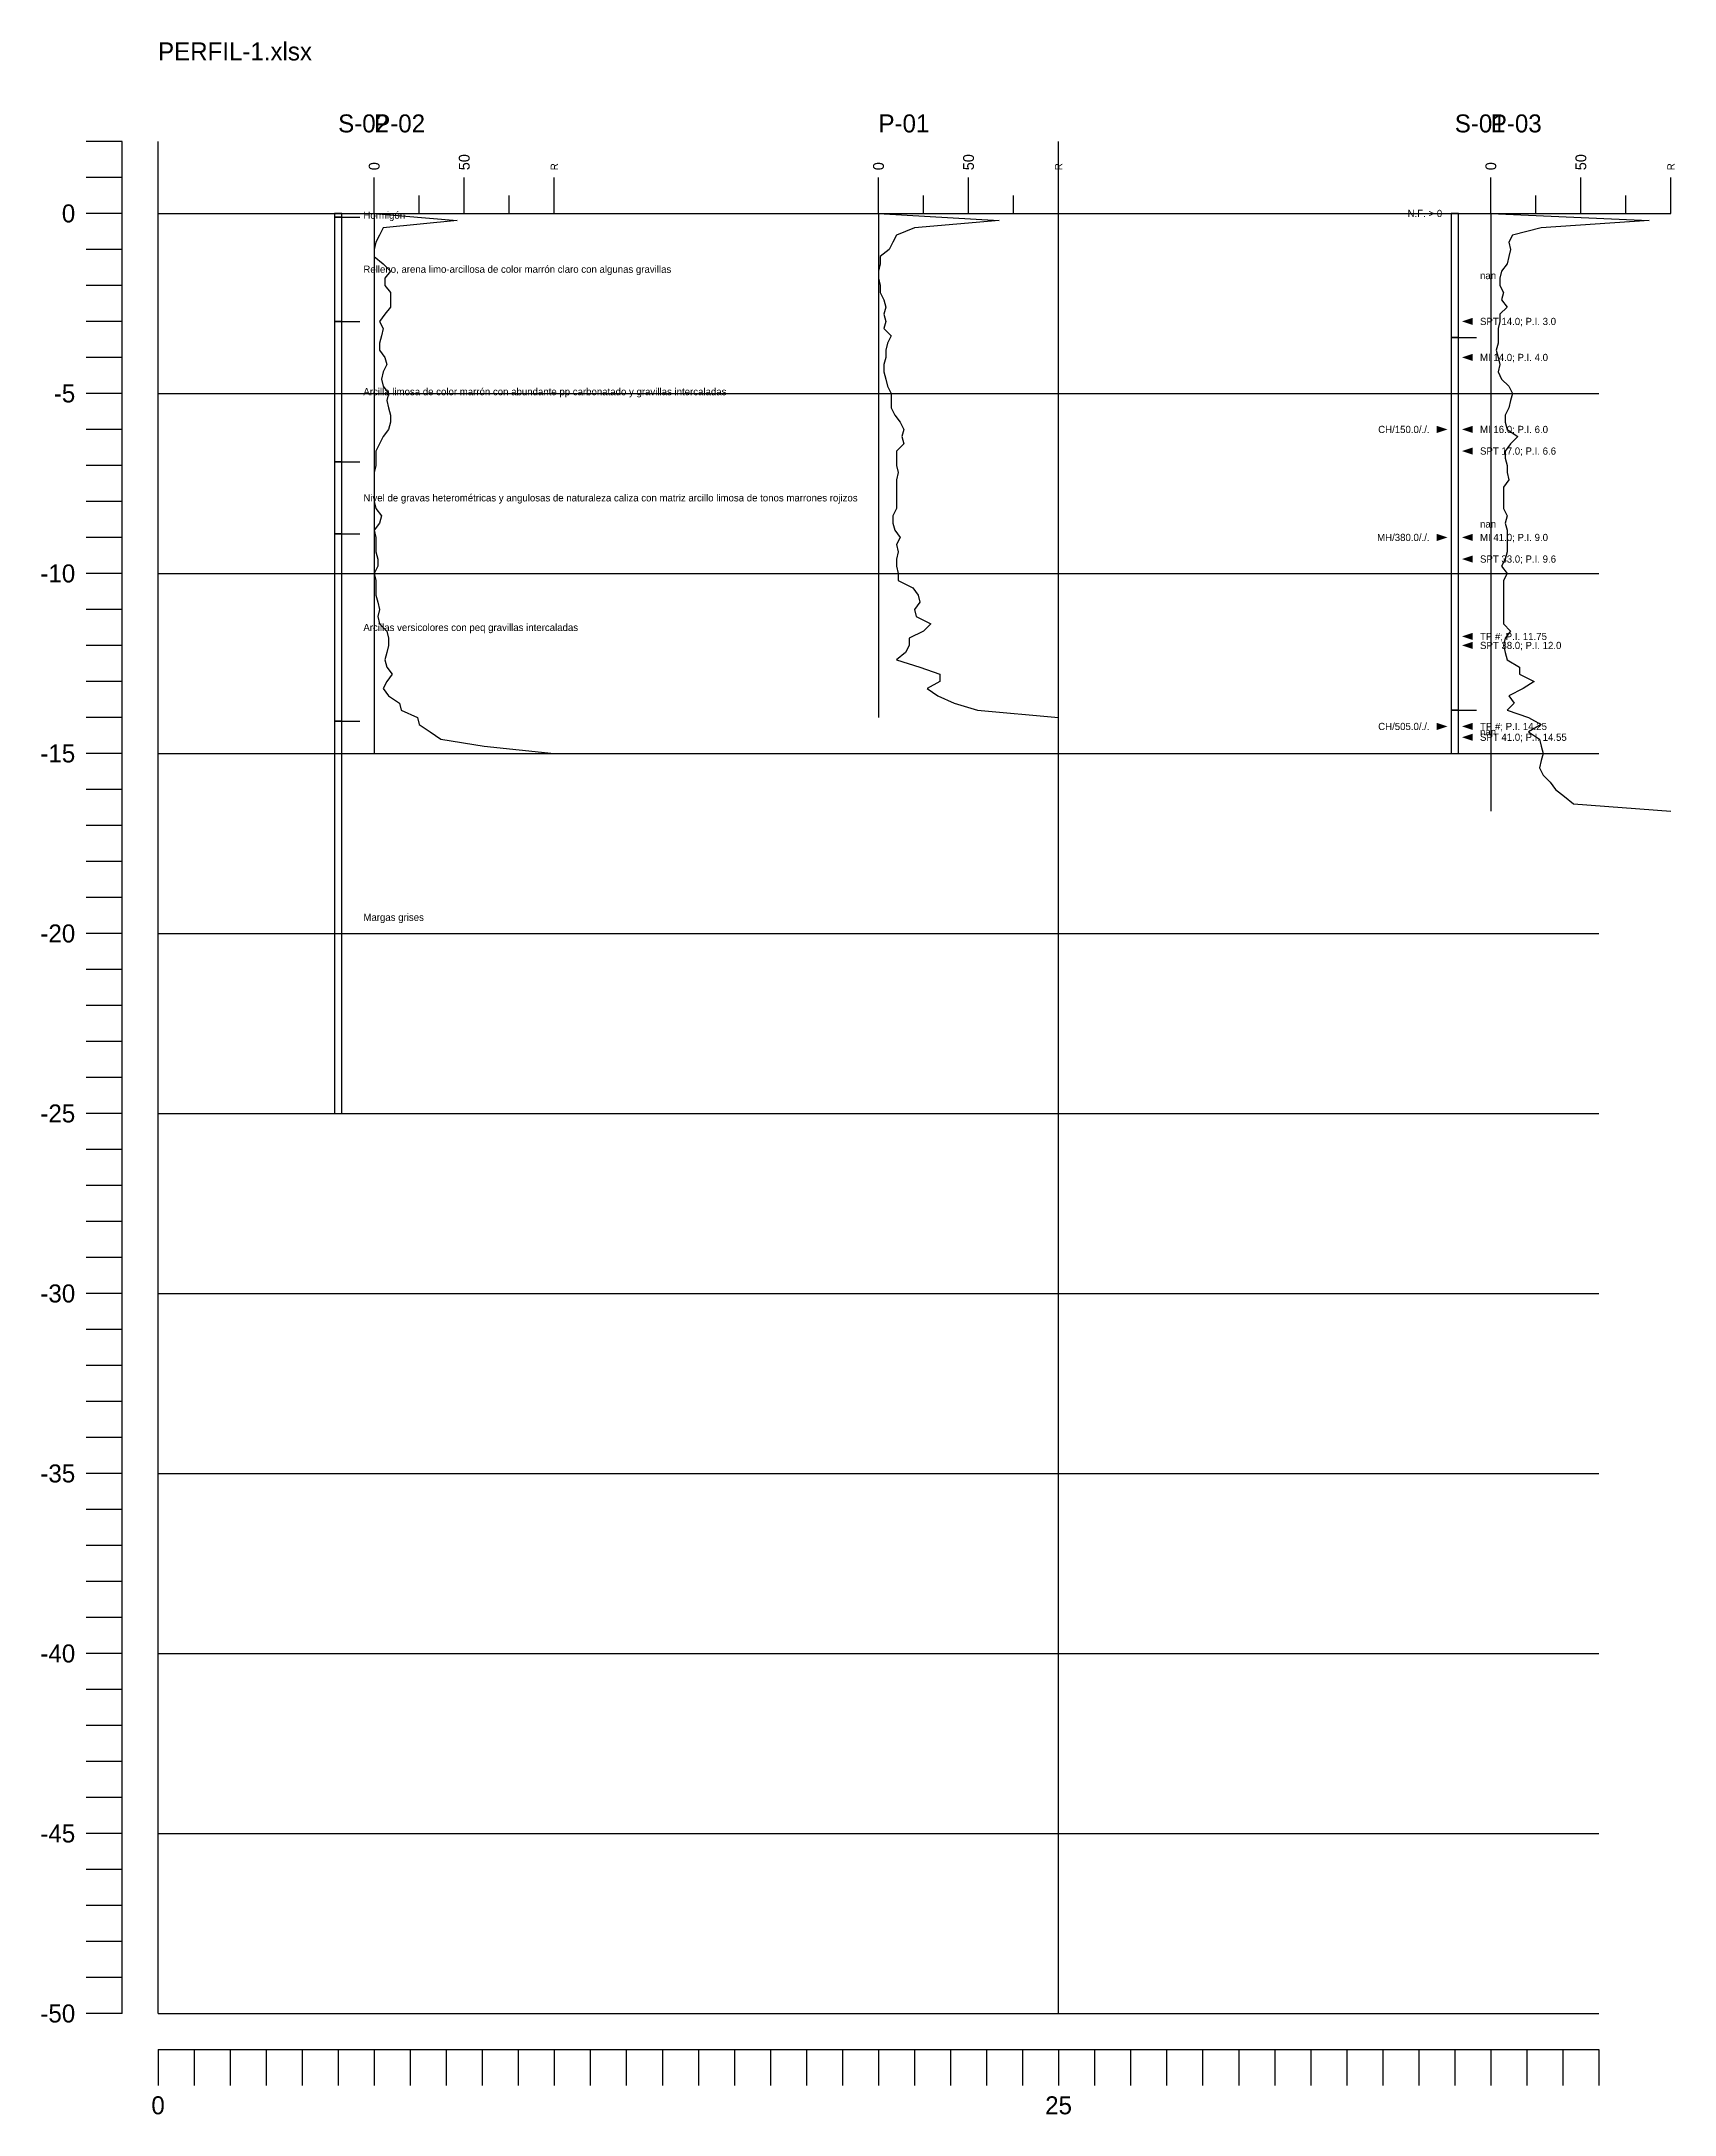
# Model space of a CAD drawing. Header units: metres. Extents: x -3 to 105, y -26 to 453.
# Drawn here: x -3.2 to 42.1, y 97.2 to 154.8 of the extents above; entities that cross this region are included whole.
import ezdxf
from ezdxf.enums import TextEntityAlignment as Align

# ---------------------------------------------------------------- set-up
doc = ezdxf.new("R2010")
doc.units = ezdxf.units.M

# ---------------------------------------------------------------- blocks, each defined once
blk = doc.blocks.new('S-02')
at = {"layer": '_CEM_lbl_estratos', "color": 7}
for p, q in [((0.1, 0), (0.6, 0)), ((0.1, -0.1), (0.6, -0.1)), ((0.1, -3), (0.6, -3)), ((0.1, -6.9), (0.6, -6.9)), ((0.1, -8.9), (0.6, -8.9)), ((0.1, -14.1), (0.6, -14.1))]:
    blk.add_line(p, q, dxfattribs=at)
at = {"layer": '_CEM_sondeos', "color": 5}
for p, q in [((0, 0), (-0.1, 0)), ((-0.1, 0), (-0.1, -0.1)), ((0.1, 0), (0, 0)), ((0.1, -0.1), (0.1, 0)), ((-0.1, -0.1), (0.1, -0.1)), ((0, -0.1), (-0.1, -0.1)), ((-0.1, -0.1), (-0.1, -3)), ((0.1, -0.1), (0, -0.1)), ((0.1, -3), (0.1, -0.1)), ((-0.1, -3), (0.1, -3)), ((0, -3), (-0.1, -3)), ((-0.1, -3), (-0.1, -6.9)), ((0.1, -3), (0, -3)), ((0.1, -6.9), (0.1, -3)), ((-0.1, -6.9), (0.1, -6.9)), ((0, -6.9), (-0.1, -6.9)), ((-0.1, -6.9), (-0.1, -8.9)), ((0.1, -6.9), (0, -6.9)), ((0.1, -8.9), (0.1, -6.9)), ((-0.1, -8.9), (0.1, -8.9)), ((0, -8.9), (-0.1, -8.9)), ((-0.1, -8.9), (-0.1, -14.1)), ((0.1, -8.9), (0, -8.9)), ((0.1, -14.1), (0.1, -8.9)), ((-0.1, -14.1), (0.1, -14.1)), ((0, -14.1), (-0.1, -14.1)), ((-0.1, -14.1), (-0.1, -25)), ((0.1, -14.1), (0, -14.1)), ((0.1, -25), (0.1, -14.1)), ((-0.1, -25), (0.1, -25))]:
    blk.add_line(p, q, dxfattribs=at)
at = {"layer": '_CEM_lbl_estratos', "color": 7}
for s, p in [('Hormigón', (0.7, -0.05)), ('Relleno, arena limo-arcillosa de color marrón claro con algunas gravillas', (0.7, -1.55)), ('Arcilla limosa de color marrón con abundante pp carbonatado y gravillas intercaladas', (0.7, -4.95)), ('Nivel de gravas heterométricas y angulosas de naturaleza caliza con matriz arcillo limosa de tonos marrones rojizos', (0.7, -7.9)), ('Arcillas versicolores con peq gravillas intercaladas', (0.7, -11.5)), ('Margas grises', (0.7, -19.55))]:
    blk.add_text(s, height=0.2, dxfattribs=at).set_placement(p, align=Align.MIDDLE_LEFT)
at = {"layer": '_CEM_titulo', "color": 1}
blk.add_text('S-02', height=0.5, dxfattribs=at).set_placement((0, 2.5), align=Align.MIDDLE_LEFT)
blk = doc.blocks.new('P-02')
at = {"layer": '_CEM_penetro', "color": 5}
for p, q in [((0, 0), (0, 1)), ((2.5, 0), (2.5, 1)), ((5, 0), (5, 1)), ((0, 0), (5, 0)), ((0, 0), (0, -15)), ((1.25, 0), (1.25, 0.5)), ((3.75, 0), (3.75, 0.5))]:
    blk.add_line(p, q, dxfattribs=at)
at = {"layer": '_CEM_penetro', "color": 7}
blk.add_lwpolyline([(0, 0), (2.3, -0.2), (0.25, -0.4), (0.15, -0.6), (0.05, -0.8), (0, -1), (0, -1.2), (0.25, -1.4), (0.45, -1.6), (0.3, -1.8), (0.3, -2), (0.45, -2.2), (0.45, -2.4), (0.45, -2.6), (0.3, -2.8), (0.15, -3), (0.25, -3.2), (0.2, -3.4), (0.15, -3.6), (0.15, -3.8), (0.3, -4), (0.35, -4.2), (0.25, -4.4), (0.2, -4.6), (0.25, -4.8), (0.4, -5), (0.35, -5.2), (0.4, -5.4), (0.45, -5.6), (0.45, -5.8), (0.4, -6), (0.25, -6.2), (0.15, -6.4), (0.05, -6.6), (0.05, -6.8), (0.05, -7), (0, -7.2), (0, -7.4), (0, -7.6), (0, -7.8), (0, -8), (0.05, -8.2), (0.2, -8.4), (0.15, -8.6), (0, -8.8), (0.05, -9), (0.05, -9.2), (0.05, -9.4), (0.1, -9.6), (0.1, -9.8), (0, -10), (0.05, -10.2), (0.05, -10.4), (0.05, -10.6), (0.1, -10.8), (0.15, -11), (0.1, -11.2), (0.15, -11.4), (0.35, -11.6), (0.4, -11.8), (0.4, -12), (0.35, -12.2), (0.3, -12.4), (0.35, -12.6), (0.5, -12.8), (0.35, -13), (0.25, -13.2), (0.4, -13.4), (0.7, -13.6), (0.75, -13.8), (1.2, -14), (1.25, -14.2), (1.55, -14.4), (1.85, -14.6), (3.05, -14.8), (5, -15)], dxfattribs=at)
for s, height, p in [('0', 0.3, (0, 1.2)), ('50', 0.3, (2.5, 1.2)), ('R', 0.2, (5, 1.2))]:
    blk.add_text(s, height=height, rotation=90, dxfattribs=at).set_placement(p, align=Align.MIDDLE_LEFT)
at = {"layer": '_CEM_titulo', "color": 1}
blk.add_text('P-02', height=0.5, dxfattribs=at).set_placement((0, 2.5), align=Align.MIDDLE_LEFT)
blk = doc.blocks.new('P-01')
at = {"layer": '_CEM_penetro', "color": 5}
for p, q in [((0, 0), (0, 1)), ((2.5, 0), (2.5, 1)), ((5, 0), (5, 1)), ((0, 0), (5, 0)), ((0, 0), (0, -14)), ((1.25, 0), (1.25, 0.5)), ((3.75, 0), (3.75, 0.5))]:
    blk.add_line(p, q, dxfattribs=at)
at = {"layer": '_CEM_penetro', "color": 7}
blk.add_lwpolyline([(0, 0), (3.35, -0.2), (1, -0.4), (0.5, -0.6), (0.4, -0.8), (0.3, -1), (0.05, -1.2), (0.05, -1.4), (0, -1.6), (0, -1.8), (0.05, -2), (0.05, -2.2), (0.15, -2.4), (0.2, -2.6), (0.15, -2.8), (0.2, -3), (0.15, -3.2), (0.35, -3.4), (0.25, -3.6), (0.2, -3.8), (0.2, -4), (0.15, -4.2), (0.15, -4.4), (0.2, -4.6), (0.25, -4.8), (0.35, -5), (0.35, -5.2), (0.35, -5.4), (0.45, -5.6), (0.6, -5.8), (0.7, -6), (0.65, -6.2), (0.7, -6.4), (0.5, -6.6), (0.5, -6.8), (0.5, -7), (0.55, -7.2), (0.5, -7.4), (0.5, -7.6), (0.5, -7.8), (0.5, -8), (0.5, -8.2), (0.4, -8.4), (0.4, -8.6), (0.45, -8.8), (0.6, -9), (0.5, -9.2), (0.55, -9.4), (0.5, -9.6), (0.5, -9.8), (0.55, -10), (0.55, -10.2), (0.95, -10.4), (1.1, -10.6), (1.15, -10.8), (1, -11), (1.05, -11.2), (1.45, -11.4), (1.25, -11.6), (0.85, -11.8), (0.85, -12), (0.75, -12.2), (0.5, -12.4), (1.15, -12.6), (1.7, -12.8), (1.7, -13), (1.35, -13.2), (1.65, -13.4), (2.1, -13.6), (2.75, -13.8), (5, -14)], dxfattribs=at)
for s, height, p in [('0', 0.3, (0, 1.2)), ('50', 0.3, (2.5, 1.2)), ('R', 0.2, (5, 1.2))]:
    blk.add_text(s, height=height, rotation=90, dxfattribs=at).set_placement(p, align=Align.MIDDLE_LEFT)
at = {"layer": '_CEM_titulo', "color": 1}
blk.add_text('P-01', height=0.5, dxfattribs=at).set_placement((0, 2.5), align=Align.MIDDLE_LEFT)
blk = doc.blocks.new('S-01-UG')
at = {"layer": '_CEM_lbl_capa_freatica', "color": 5}
blk.add_lwpolyline([(-0.25, 0, 0.025, 0.025, 0), (0.25, 0, 0.025, 0.025, 0)], format="xyseb", dxfattribs=at)
blk.add_lwpolyline([(-0.25, 0, 0.025, 0.025, 0), (0.25, 0, 0.025, 0.025, 0)], format="xyseb", dxfattribs=at)
blk.add_lwpolyline([(-0.25, 0, 0.025, 0.025, 0), (0.25, 0, 0.025, 0.025, 0)], format="xyseb", dxfattribs=at)
blk.add_lwpolyline([(-0.25, 0, 0.025, 0.025, 0), (0.25, 0, 0.025, 0.025, 0)], format="xyseb", dxfattribs=at)
blk.add_lwpolyline([(-0.25, 0, 0.025, 0.025, 0), (0.25, 0, 0.025, 0.025, 0)], format="xyseb", dxfattribs=at)
blk.add_lwpolyline([(-0.25, 0, 0.025, 0.025, 0), (0.25, 0, 0.025, 0.025, 0)], format="xyseb", dxfattribs=at)
blk.add_lwpolyline([(-0.25, 0, 0.025, 0.025, 0), (0.25, 0, 0.025, 0.025, 0)], format="xyseb", dxfattribs=at)
blk.add_lwpolyline([(-0.25, 0, 0.025, 0.025, 0), (0.25, 0, 0.025, 0.025, 0)], format="xyseb", dxfattribs=at)
blk.add_lwpolyline([(-0.25, 0, 0.025, 0.025, 0), (0.25, 0, 0.025, 0.025, 0)], format="xyseb", dxfattribs=at)
blk.add_lwpolyline([(-0.25, 0, 0.025, 0.025, 0), (0.25, 0, 0.025, 0.025, 0)], format="xyseb", dxfattribs=at)
at = {"layer": '_CEM_lbl_ensayos', "color": 7}
for points in [[(0.2, -3, 0, 0.2, 0), (0.5, -3, 0, 0.2, 0)], [(0.2, -4, 0, 0.2, 0), (0.5, -4, 0, 0.2, 0)], [(-0.2, -6, 0, 0.2, 0), (-0.5, -6, 0, 0.2, 0)], [(0.2, -6, 0, 0.2, 0), (0.5, -6, 0, 0.2, 0)], [(0.2, -6.6, 0, 0.2, 0), (0.5, -6.6, 0, 0.2, 0)], [(-0.2, -9, 0, 0.2, 0), (-0.5, -9, 0, 0.2, 0)], [(0.2, -9, 0, 0.2, 0), (0.5, -9, 0, 0.2, 0)], [(0.2, -9.6, 0, 0.2, 0), (0.5, -9.6, 0, 0.2, 0)], [(0.2, -11.75, 0, 0.2, 0), (0.5, -11.75, 0, 0.2, 0)], [(0.2, -12, 0, 0.2, 0), (0.5, -12, 0, 0.2, 0)], [(-0.2, -14.25, 0, 0.2, 0), (-0.5, -14.25, 0, 0.2, 0)], [(0.2, -14.25, 0, 0.2, 0), (0.5, -14.25, 0, 0.2, 0)], [(0.2, -14.55, 0, 0.2, 0), (0.5, -14.55, 0, 0.2, 0)]]:
    blk.add_lwpolyline(points, format="xyseb", dxfattribs=at)
at = {"layer": '_CEM_lbl_estratos', "color": 7}
for p, q in [((0.1, 0), (0.6, 0)), ((0.1, -3.45), (0.6, -3.45)), ((0.1, -13.8), (0.6, -13.8))]:
    blk.add_line(p, q, dxfattribs=at)
at = {"layer": '_CEM_sondeos', "color": 5}
for p, q in [((0, 0), (-0.1, 0)), ((-0.1, 0), (-0.1, -3.45)), ((0.1, 0), (0, 0)), ((0.1, -3.45), (0.1, 0)), ((-0.1, -3.45), (0.1, -3.45)), ((0, -3.45), (-0.1, -3.45)), ((-0.1, -3.45), (-0.1, -13.8)), ((0.1, -3.45), (0, -3.45)), ((0.1, -13.8), (0.1, -3.45)), ((-0.1, -13.8), (0.1, -13.8)), ((0, -13.8), (-0.1, -13.8)), ((-0.1, -13.8), (-0.1, -15)), ((0.1, -13.8), (0, -13.8)), ((0.1, -15), (0.1, -13.8)), ((-0.1, -15), (0.1, -15))]:
    blk.add_line(p, q, dxfattribs=at)
at = {"layer": '_CEM_lbl_capa_freatica', "color": 5}
blk.add_text('N.F. > 0', height=0.2, dxfattribs=at).set_placement((-0.35, 0), align=Align.MIDDLE_RIGHT)
blk.add_text('N.F. > 0', height=0.2, dxfattribs=at).set_placement((-0.35, 0), align=Align.MIDDLE_RIGHT)
blk.add_text('N.F. > 0', height=0.2, dxfattribs=at).set_placement((-0.35, 0), align=Align.MIDDLE_RIGHT)
blk.add_text('N.F. > 0', height=0.2, dxfattribs=at).set_placement((-0.35, 0), align=Align.MIDDLE_RIGHT)
blk.add_text('N.F. > 0', height=0.2, dxfattribs=at).set_placement((-0.35, 0), align=Align.MIDDLE_RIGHT)
blk.add_text('N.F. > 0', height=0.2, dxfattribs=at).set_placement((-0.35, 0), align=Align.MIDDLE_RIGHT)
blk.add_text('N.F. > 0', height=0.2, dxfattribs=at).set_placement((-0.35, 0), align=Align.MIDDLE_RIGHT)
blk.add_text('N.F. > 0', height=0.2, dxfattribs=at).set_placement((-0.35, 0), align=Align.MIDDLE_RIGHT)
blk.add_text('N.F. > 0', height=0.2, dxfattribs=at).set_placement((-0.35, 0), align=Align.MIDDLE_RIGHT)
blk.add_text('N.F. > 0', height=0.2, dxfattribs=at).set_placement((-0.35, 0), align=Align.MIDDLE_RIGHT)
at = {"layer": '_CEM_lbl_ensayos', "color": 7}
for s, p in [('SPT 14.0; P.I. 3.0', (0.7, -3)), ('MI 14.0; P.I. 4.0', (0.7, -4)), ('MI 16.0; P.I. 6.0', (0.7, -6)), ('SPT 17.0; P.I. 6.6', (0.7, -6.6)), ('MI 41.0; P.I. 9.0', (0.7, -9)), ('SPT 33.0; P.I. 9.6', (0.7, -9.6)), ('TP #; P.I. 11.75', (0.7, -11.75)), ('SPT 38.0; P.I. 12.0', (0.7, -12)), ('TP #; P.I. 14.25', (0.7, -14.25)), ('SPT 41.0; P.I. 14.55', (0.7, -14.55))]:
    blk.add_text(s, height=0.2, dxfattribs=at).set_placement(p, align=Align.MIDDLE_LEFT)
for s, p in [('CH/150.0/./.', (-0.7, -6)), ('MH/380.0/./.', (-0.7, -9)), ('CH/505.0/./.', (-0.7, -14.25))]:
    blk.add_text(s, height=0.2, dxfattribs=at).set_placement(p, align=Align.MIDDLE_RIGHT)
at = {"layer": '_CEM_lbl_estratos', "color": 7}
for p in [(0.7, -1.725), (0.7, -8.625), (0.7, -14.4)]:
    blk.add_text('nan', height=0.2, dxfattribs=at).set_placement(p, align=Align.MIDDLE_LEFT)
at = {"layer": '_CEM_titulo', "color": 1}
blk.add_text('S-01', height=0.5, dxfattribs=at).set_placement((0, 2.5), align=Align.MIDDLE_LEFT)
blk = doc.blocks.new('P-03')
at = {"layer": '_CEM_penetro', "color": 5}
for p, q in [((0, 0), (0, 1)), ((2.5, 0), (2.5, 1)), ((5, 0), (5, 1)), ((0, 0), (5, 0)), ((0, 0), (0, -16.6)), ((1.25, 0), (1.25, 0.5)), ((3.75, 0), (3.75, 0.5))]:
    blk.add_line(p, q, dxfattribs=at)
at = {"layer": '_CEM_penetro', "color": 7}
blk.add_lwpolyline([(0, 0), (4.4, -0.2), (1.4, -0.4), (0.6, -0.6), (0.5, -0.8), (0.55, -1), (0.5, -1.2), (0.45, -1.4), (0.3, -1.6), (0.25, -1.8), (0.25, -2), (0.35, -2.2), (0.3, -2.4), (0.45, -2.6), (0.25, -2.8), (0.25, -3), (0.2, -3.2), (0.2, -3.4), (0.2, -3.6), (0.15, -3.8), (0.2, -4), (0.25, -4.2), (0.2, -4.4), (0.3, -4.6), (0.5, -4.8), (0.6, -5), (0.55, -5.2), (0.5, -5.4), (0.4, -5.6), (0.4, -5.8), (0.45, -6), (0.75, -6.2), (0.55, -6.4), (0.4, -6.6), (0.4, -6.8), (0.45, -7), (0.45, -7.2), (0.5, -7.4), (0.35, -7.6), (0.35, -7.8), (0.35, -8), (0.35, -8.2), (0.45, -8.4), (0.4, -8.6), (0.45, -8.8), (0.45, -9), (0.45, -9.2), (0.45, -9.4), (0.4, -9.6), (0.3, -9.8), (0.45, -10), (0.35, -10.2), (0.35, -10.4), (0.35, -10.6), (0.35, -10.8), (0.35, -11), (0.35, -11.2), (0.35, -11.4), (0.55, -11.6), (0.4, -11.8), (0.35, -12), (0.4, -12.2), (0.45, -12.4), (0.8, -12.6), (0.8, -12.8), (1.2, -13), (0.9, -13.2), (0.5, -13.4), (0.65, -13.6), (0.45, -13.8), (1.05, -14), (1.4, -14.2), (1.05, -14.4), (1.35, -14.6), (1.4, -14.8), (1.45, -15), (1.4, -15.2), (1.35, -15.4), (1.45, -15.6), (1.65, -15.8), (1.8, -16), (2.05, -16.2), (2.3, -16.4), (5, -16.6)], dxfattribs=at)
for s, height, p in [('0', 0.3, (0, 1.2)), ('50', 0.3, (2.5, 1.2)), ('R', 0.2, (5, 1.2))]:
    blk.add_text(s, height=height, rotation=90, dxfattribs=at).set_placement(p, align=Align.MIDDLE_LEFT)
at = {"layer": '_CEM_titulo', "color": 1}
blk.add_text('P-03', height=0.5, dxfattribs=at).set_placement((0, 2.5), align=Align.MIDDLE_LEFT)

msp = doc.modelspace()

# ---------------------------------------------------------------- linework, layer by layer
at = {"layer": '_CEM_Aux_Grid', "color": 8}
for p, q in [((0, 100), (0, 152)), ((25, 100), (25, 152)), ((0, 150), (40, 150)), ((0, 145), (40, 145)), ((0, 140), (40, 140)), ((0, 135), (40, 135)), ((0, 130), (40, 130)), ((0, 125), (40, 125)), ((0, 120), (40, 120)), ((0, 115), (40, 115)), ((0, 110), (40, 110)), ((0, 105), (40, 105)), ((0, 100), (40, 100))]:
    msp.add_line(p, q, dxfattribs=at)
at = {"layer": '_CEM_Grid', "color": 7}
for p, q in [((-1, 152), (-2, 152)), ((-1, 100), (-1, 152)), ((-1, 151), (-2, 151)), ((-1, 150), (-2, 150)), ((-1, 149), (-2, 149)), ((-1, 148), (-2, 148)), ((-1, 147), (-2, 147)), ((-1, 146), (-2, 146)), ((-1, 145), (-2, 145)), ((-1, 144), (-2, 144)), ((-1, 143), (-2, 143)), ((-1, 142), (-2, 142)), ((-1, 141), (-2, 141)), ((-1, 140), (-2, 140)), ((-1, 139), (-2, 139)), ((-1, 138), (-2, 138)), ((-1, 137), (-2, 137)), ((-1, 136), (-2, 136)), ((-1, 135), (-2, 135)), ((-1, 134), (-2, 134)), ((-1, 133), (-2, 133)), ((-1, 132), (-2, 132)), ((-1, 131), (-2, 131)), ((-1, 130), (-2, 130)), ((-1, 129), (-2, 129)), ((-1, 128), (-2, 128)), ((-1, 127), (-2, 127)), ((-1, 126), (-2, 126)), ((-1, 125), (-2, 125)), ((-1, 124), (-2, 124)), ((-1, 123), (-2, 123)), ((-1, 122), (-2, 122)), ((-1, 121), (-2, 121)), ((-1, 120), (-2, 120)), ((-1, 119), (-2, 119)), ((-1, 118), (-2, 118)), ((-1, 117), (-2, 117)), ((-1, 116), (-2, 116)), ((-1, 115), (-2, 115)), ((-1, 114), (-2, 114)), ((-1, 113), (-2, 113)), ((-1, 112), (-2, 112)), ((-1, 111), (-2, 111)), ((-1, 110), (-2, 110)), ((-1, 109), (-2, 109)), ((-1, 108), (-2, 108)), ((-1, 107), (-2, 107)), ((-1, 106), (-2, 106)), ((-1, 105), (-2, 105)), ((-1, 104), (-2, 104)), ((-1, 103), (-2, 103)), ((-1, 102), (-2, 102)), ((-1, 101), (-2, 101)), ((-1, 100), (-2, 100)), ((0, 99), (40, 99)), ((0, 99), (0, 98)), ((1, 99), (1, 98)), ((2, 99), (2, 98)), ((3, 99), (3, 98)), ((4, 99), (4, 98)), ((5, 99), (5, 98)), ((6, 99), (6, 98)), ((7, 99), (7, 98)), ((8, 99), (8, 98)), ((9, 99), (9, 98)), ((10, 99), (10, 98)), ((11, 99), (11, 98)), ((12, 99), (12, 98)), ((13, 99), (13, 98)), ((14, 99), (14, 98)), ((15, 99), (15, 98)), ((16, 99), (16, 98)), ((17, 99), (17, 98)), ((18, 99), (18, 98)), ((19, 99), (19, 98)), ((20, 99), (20, 98)), ((21, 99), (21, 98)), ((22, 99), (22, 98)), ((23, 99), (23, 98)), ((24, 99), (24, 98)), ((25, 99), (25, 98)), ((26, 99), (26, 98)), ((27, 99), (27, 98)), ((28, 99), (28, 98)), ((29, 99), (29, 98)), ((30, 99), (30, 98)), ((31, 99), (31, 98)), ((32, 99), (32, 98)), ((33, 99), (33, 98)), ((34, 99), (34, 98)), ((35, 99), (35, 98)), ((36, 99), (36, 98)), ((37, 99), (37, 98)), ((38, 99), (38, 98)), ((39, 99), (39, 98)), ((40, 99), (40, 98))]:
    msp.add_line(p, q, dxfattribs=at)
at = {"layer": '_CEM_Terrain', "color": 3}
msp.add_lwpolyline([(0, 150), (5, 150), (6, 150), (20, 150), (36, 150), (37, 150), (40, 150)], dxfattribs=at)

# ---------------------------------------------------------------- block references
at = {"layer": '_CEM_Sondeos'}
for name, p in [('S-02', (5, 150)), ('P-02', (6, 150)), ('P-01', (20, 150)), ('S-01-UG', (36, 150)), ('P-03', (37, 150))]:
    msp.add_blockref(name, p, dxfattribs=at)

# ---------------------------------------------------------------- texts
at = {"color": 7}
msp.add_text('PERFIL-1.xlsx', height=0.5, dxfattribs=at).set_placement((0, 154.5), align=Align.MIDDLE_LEFT)
for s, p in [('0', (-2.3, 150)), ('-5', (-2.3, 145)), ('-10', (-2.3, 140)), ('-15', (-2.3, 135)), ('-20', (-2.3, 130)), ('-25', (-2.3, 125)), ('-30', (-2.3, 120)), ('-35', (-2.3, 115)), ('-40', (-2.3, 110)), ('-45', (-2.3, 105)), ('-50', (-2.3, 100))]:
    msp.add_text(s, height=0.5, dxfattribs=at).set_placement(p, align=Align.MIDDLE_RIGHT)
for s, p in [('0', (0, 97.7)), ('25', (25, 97.7))]:
    msp.add_text(s, height=0.5, dxfattribs=at).set_placement(p, align=Align.TOP_CENTER)

doc.saveas('drawing.dxf')
